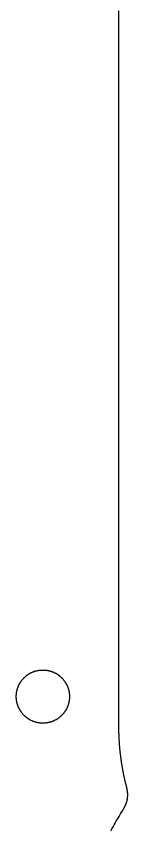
# Model space of a CAD drawing. Extents: x 0 to 154, y 0 to 134.
# Drawn here: x 122.39 to 126.79, y 66.96 to 99.09 of the extents above; entities that cross this region are included whole.
import ezdxf

# ---------------------------------------------------------------- set-up
doc = ezdxf.new("R2010")
doc.units = 0
doc.layers.add('CONTOUR', color=7, linetype='CONTINUOUS')
doc.layers.add('LAYER_1', color=7, linetype='CONTINUOUS')

# ---------------------------------------------------------------- blocks, each defined once
blk = doc.blocks.new('BLOCK_2')
at = {"layer": 'LAYER_1', "color": 7}
for points in [[(357.393, 189.607, 0), (357.528, 189.842, 0), (357.658, 190.067, 0), (357.783, 190.284, 0), (357.903, 190.49, 0), (358.016, 190.687, 0), (358.124, 190.874, 0), (358.226, 191.05, 0), (358.322, 191.216, 0), (358.411, 191.371, 0), (358.494, 191.514, 0), (358.569, 191.645, 0), (358.638, 191.765, 0), (358.7, 191.872, 0), (358.755, 191.967, 0), (358.802, 192.048, 0), (358.842, 192.117, 0), (358.874, 192.172, 0), (358.897, 192.213, 0), (358.913, 192.24, 0), (358.92, 192.253, 0), (358.928, 192.267, 0), (358.94, 192.288, 0), (358.952, 192.309, 0), (358.963, 192.329, 0), (358.974, 192.35, 0), (358.985, 192.371, 0), (358.996, 192.392, 0), (359.006, 192.413, 0), (359.016, 192.435, 0), (359.027, 192.456, 0), (359.037, 192.477, 0), (359.046, 192.499, 0), (359.056, 192.52, 0), (359.065, 192.542, 0), (359.074, 192.563, 0), (359.083, 192.585, 0), (359.092, 192.606, 0), (359.101, 192.628, 0), (359.109, 192.65, 0), (359.117, 192.672, 0), (359.125, 192.694, 0), (359.133, 192.716, 0), (359.141, 192.738, 0), (359.148, 192.76, 0), (359.156, 192.782, 0), (359.163, 192.804, 0), (359.17, 192.827, 0), (359.176, 192.849, 0), (359.183, 192.871, 0), (359.189, 192.894, 0), (359.195, 192.916, 0), (359.201, 192.939, 0), (359.207, 192.961, 0), (359.212, 192.984, 0), (359.218, 193.006, 0), (359.223, 193.029, 0), (359.228, 193.052, 0), (359.233, 193.075, 0), (359.237, 193.097, 0), (359.242, 193.12, 0), (359.246, 193.143, 0), (359.25, 193.166, 0), (359.254, 193.189, 0), (359.258, 193.212, 0), (359.261, 193.235, 0), (359.265, 193.258, 0), (359.268, 193.281, 0), (359.271, 193.304, 0), (359.273, 193.327, 0), (359.276, 193.35, 0), (359.278, 193.373, 0), (359.281, 193.396, 0), (359.283, 193.419, 0), (359.285, 193.443, 0), (359.286, 193.466, 0), (359.288, 193.489, 0), (359.289, 193.512, 0), (359.29, 193.536, 0), (359.291, 193.559, 0), (359.292, 193.582, 0), (359.292, 193.605, 0), (359.293, 193.629, 0), (359.293, 193.652, 0), (359.293, 193.675, 0), (359.293, 193.699, 0), (359.292, 193.722, 0), (359.292, 193.745, 0), (359.291, 193.769, 0), (359.29, 193.792, 0), (359.289, 193.816, 0), (359.288, 193.839, 0), (359.286, 193.862, 0), (359.285, 193.886, 0), (359.283, 193.909, 0), (359.281, 193.932, 0), (359.279, 193.956, 0), (359.276, 193.979, 0), (359.274, 194.002, 0), (359.271, 194.026, 0), (359.268, 194.049, 0), (359.265, 194.072, 0), (359.262, 194.096, 0), (359.258, 194.119, 0), (359.255, 194.142, 0), (359.251, 194.166, 0), (359.247, 194.189, 0), (359.243, 194.212, 0), (359.238, 194.235, 0), (359.234, 194.258, 0), (359.229, 194.282, 0), (359.224, 194.305, 0), (359.219, 194.328, 0), (359.214, 194.351, 0), (359.209, 194.374, 0), (359.203, 194.397, 0), (359.197, 194.42, 0), (359.191, 194.443, 0), (359.175, 194.505, 0), (359.157, 194.575, 0), (359.139, 194.644, 0), (359.122, 194.714, 0), (359.104, 194.783, 0), (359.087, 194.852, 0), (359.07, 194.922, 0), (359.053, 194.991, 0), (359.036, 195.061, 0), (359.02, 195.13, 0), (359.004, 195.2, 0), (358.988, 195.27, 0), (358.972, 195.339, 0), (358.956, 195.409, 0), (358.94, 195.479, 0), (358.925, 195.548, 0), (358.91, 195.618, 0), (358.895, 195.688, 0), (358.88, 195.758, 0), (358.865, 195.827, 0), (358.851, 195.897, 0), (358.837, 195.967, 0), (358.823, 196.037, 0), (358.809, 196.107, 0), (358.795, 196.177, 0), (358.782, 196.247, 0), (358.768, 196.317, 0), (358.755, 196.387, 0), (358.742, 196.457, 0), (358.729, 196.527, 0), (358.717, 196.597, 0), (358.704, 196.668, 0), (358.692, 196.738, 0), (358.68, 196.808, 0), (358.668, 196.878, 0), (358.657, 196.949, 0), (358.645, 197.019, 0), (358.634, 197.089, 0), (358.623, 197.16, 0), (358.612, 197.23, 0), (358.601, 197.301, 0), (358.591, 197.371, 0), (358.581, 197.442, 0), (358.57, 197.512, 0), (358.56, 197.583, 0), (358.551, 197.653, 0), (358.541, 197.724, 0), (358.532, 197.795, 0), (358.523, 197.865, 0), (358.514, 197.936, 0), (358.505, 198.007, 0), (358.496, 198.078, 0), (358.488, 198.149, 0), (358.479, 198.22, 0), (358.471, 198.291, 0), (358.463, 198.362, 0), (358.456, 198.433, 0), (358.448, 198.504, 0), (358.441, 198.575, 0), (358.434, 198.646, 0), (358.427, 198.717, 0), (358.42, 198.788, 0), (358.414, 198.859, 0), (358.407, 198.931, 0), (358.401, 199.002, 0), (358.395, 199.073, 0), (358.389, 199.144, 0), (358.384, 199.216, 0), (358.378, 199.287, 0), (358.373, 199.359, 0), (358.368, 199.43, 0), (358.363, 199.502, 0), (358.358, 199.573, 0), (358.354, 199.645, 0), (358.35, 199.717, 0), (358.346, 199.788, 0), (358.342, 199.86, 0), (358.338, 199.932, 0), (358.334, 200.004, 0), (358.331, 200.076, 0), (358.328, 200.148, 0), (358.325, 200.22, 0), (358.322, 200.291, 0), (358.32, 200.364, 0), (358.317, 200.436, 0), (358.315, 200.508, 0), (358.313, 200.58, 0), (358.311, 200.652, 0), (358.31, 200.724, 0), (358.308, 200.796, 0), (358.307, 200.869, 0), (358.306, 200.941, 0), (358.305, 201.014, 0), (358.305, 201.086, 0), (358.304, 201.158, 0), (358.304, 201.231, 0), (358.304, 201.3, 0), (358.304, 201.349, 0), (358.304, 201.486, 0), (358.304, 201.709, 0), (358.304, 202.015, 0), (358.304, 202.404, 0), (358.304, 202.874, 0), (358.304, 203.421, 0), (358.304, 204.046, 0), (358.304, 204.745, 0), (358.304, 205.517, 0), (358.304, 206.36, 0), (358.304, 207.273, 0), (358.304, 208.252, 0), (358.304, 209.298, 0), (358.304, 210.406, 0), (358.304, 211.577, 0), (358.304, 212.808, 0), (358.304, 214.097, 0), (358.304, 215.442, 0), (358.304, 216.841, 0), (358.304, 218.293, 0), (358.304, 219.795, 0), (358.304, 221.347, 0), (358.304, 222.945, 0), (358.304, 224.589, 0), (358.304, 226.276, 0), (358.304, 228.004, 0), (358.304, 229.772, 0), (358.304, 231.577, 0), (358.304, 233.418, 0), (358.304, 235.294, 0), (358.304, 237.201, 0), (358.304, 239.139, 0), (358.304, 241.105, 0), (358.304, 243.098, 0), (358.304, 245.115, 0), (358.304, 247.156, 0), (358.304, 249.217, 0), (358.304, 251.298, 0), (358.304, 253.396, 0), (358.304, 255.509, 0), (358.304, 257.636, 0), (358.304, 259.775, 0), (358.304, 261.924, 0), (358.304, 264.08, 0), (358.304, 266.243, 0), (358.304, 268.411, 0), (358.304, 270.58, 0), (358.304, 272.751, 0), (358.304, 274.92, 0), (358.304, 277.086, 0), (358.304, 279.247, 0), (358.304, 281.402, 0)], [(352.775, 204.649, 0), (352.775, 204.602, 0), (352.774, 204.555, 0), (352.772, 204.508, 0), (352.77, 204.461, 0), (352.766, 204.414, 0), (352.762, 204.368, 0), (352.758, 204.321, 0), (352.752, 204.275, 0), (352.746, 204.229, 0), (352.739, 204.184, 0), (352.732, 204.138, 0), (352.723, 204.093, 0), (352.715, 204.048, 0), (352.705, 204.003, 0), (352.695, 203.959, 0), (352.684, 203.915, 0), (352.673, 203.871, 0), (352.66, 203.827, 0), (352.648, 203.784, 0), (352.634, 203.741, 0), (352.62, 203.698, 0), (352.605, 203.655, 0), (352.59, 203.613, 0), (352.574, 203.571, 0), (352.558, 203.53, 0), (352.54, 203.488, 0), (352.523, 203.447, 0), (352.504, 203.407, 0), (352.485, 203.366, 0), (352.466, 203.326, 0), (352.446, 203.287, 0), (352.425, 203.247, 0), (352.404, 203.208, 0), (352.382, 203.17, 0), (352.36, 203.131, 0), (352.337, 203.093, 0), (352.313, 203.056, 0), (352.289, 203.019, 0), (352.265, 202.982, 0), (352.24, 202.946, 0), (352.214, 202.91, 0), (352.188, 202.874, 0), (352.161, 202.839, 0), (352.134, 202.804, 0), (352.107, 202.77, 0), (352.078, 202.736, 0), (352.05, 202.702, 0), (352.021, 202.669, 0), (351.991, 202.636, 0), (351.961, 202.604, 0), (351.931, 202.573, 0), (351.9, 202.541, 0), (351.868, 202.51, 0), (351.836, 202.48, 0), (351.804, 202.45, 0), (351.771, 202.421, 0), (351.738, 202.392, 0), (351.704, 202.363, 0), (351.67, 202.335, 0), (351.636, 202.308, 0), (351.601, 202.281, 0), (351.566, 202.254, 0), (351.53, 202.228, 0), (351.494, 202.203, 0), (351.457, 202.178, 0), (351.421, 202.154, 0), (351.383, 202.13, 0), (351.346, 202.106, 0), (351.308, 202.084, 0), (351.269, 202.061, 0), (351.231, 202.04, 0), (351.192, 202.019, 0), (351.152, 201.998, 0), (351.112, 201.978, 0), (351.072, 201.959, 0), (351.032, 201.94, 0), (350.991, 201.922, 0), (350.95, 201.904, 0), (350.909, 201.887, 0), (350.867, 201.871, 0), (350.825, 201.855, 0), (350.783, 201.84, 0), (350.74, 201.825, 0), (350.697, 201.812, 0), (350.654, 201.798, 0), (350.611, 201.786, 0), (350.567, 201.774, 0), (350.523, 201.762, 0), (350.479, 201.752, 0), (350.434, 201.742, 0), (350.389, 201.732, 0), (350.344, 201.724, 0), (350.299, 201.716, 0), (350.254, 201.708, 0), (350.208, 201.702, 0), (350.162, 201.696, 0), (350.116, 201.69, 0), (350.07, 201.686, 0), (350.023, 201.682, 0), (349.977, 201.679, 0), (349.93, 201.677, 0), (349.883, 201.675, 0), (349.835, 201.674, 0), (349.788, 201.674, 0), (349.741, 201.674, 0), (349.693, 201.676, 0), (349.646, 201.678, 0), (349.599, 201.68, 0), (349.553, 201.684, 0), (349.506, 201.688, 0), (349.46, 201.693, 0), (349.414, 201.699, 0), (349.368, 201.705, 0), (349.322, 201.712, 0), (349.277, 201.719, 0), (349.232, 201.728, 0), (349.187, 201.737, 0), (349.142, 201.747, 0), (349.098, 201.757, 0), (349.054, 201.768, 0), (349.01, 201.78, 0), (348.966, 201.792, 0), (348.923, 201.805, 0), (348.88, 201.818, 0), (348.837, 201.833, 0), (348.795, 201.847, 0), (348.753, 201.863, 0), (348.711, 201.879, 0), (348.669, 201.896, 0), (348.628, 201.913, 0), (348.587, 201.931, 0), (348.546, 201.949, 0), (348.506, 201.968, 0), (348.466, 201.988, 0), (348.426, 202.008, 0), (348.387, 202.029, 0), (348.348, 202.051, 0), (348.31, 202.072, 0), (348.272, 202.095, 0), (348.234, 202.118, 0), (348.196, 202.142, 0), (348.159, 202.166, 0), (348.122, 202.19, 0), (348.086, 202.216, 0), (348.05, 202.241, 0), (348.015, 202.267, 0), (347.98, 202.294, 0), (347.945, 202.321, 0), (347.911, 202.349, 0), (347.877, 202.377, 0), (347.843, 202.406, 0), (347.81, 202.435, 0), (347.778, 202.465, 0), (347.746, 202.495, 0), (347.714, 202.526, 0), (347.683, 202.557, 0), (347.652, 202.588, 0), (347.622, 202.62, 0), (347.592, 202.653, 0), (347.562, 202.686, 0), (347.534, 202.719, 0), (347.505, 202.753, 0), (347.477, 202.787, 0), (347.45, 202.821, 0), (347.423, 202.856, 0), (347.397, 202.892, 0), (347.371, 202.928, 0), (347.346, 202.964, 0), (347.321, 203, 0), (347.296, 203.037, 0), (347.273, 203.075, 0), (347.25, 203.112, 0), (347.227, 203.15, 0), (347.205, 203.189, 0), (347.183, 203.228, 0), (347.162, 203.267, 0), (347.142, 203.306, 0), (347.122, 203.346, 0), (347.103, 203.386, 0), (347.084, 203.427, 0), (347.066, 203.468, 0), (347.049, 203.509, 0), (347.032, 203.55, 0), (347.016, 203.592, 0), (347, 203.634, 0), (346.985, 203.677, 0), (346.971, 203.719, 0), (346.957, 203.762, 0), (346.944, 203.806, 0), (346.931, 203.849, 0), (346.919, 203.893, 0), (346.908, 203.937, 0), (346.898, 203.981, 0), (346.888, 204.026, 0), (346.879, 204.071, 0), (346.87, 204.116, 0), (346.862, 204.161, 0), (346.855, 204.206, 0), (346.849, 204.252, 0), (346.843, 204.298, 0), (346.838, 204.344, 0), (346.833, 204.391, 0), (346.83, 204.437, 0), (346.827, 204.484, 0), (346.825, 204.531, 0), (346.823, 204.578, 0), (346.822, 204.626, 0), (346.822, 204.673, 0), (346.823, 204.721, 0), (346.825, 204.768, 0), (346.827, 204.815, 0), (346.83, 204.861, 0), (346.833, 204.908, 0), (346.838, 204.954, 0), (346.843, 205.001, 0), (346.849, 205.047, 0), (346.855, 205.092, 0), (346.862, 205.138, 0), (346.87, 205.183, 0), (346.879, 205.228, 0), (346.888, 205.273, 0), (346.898, 205.318, 0), (346.908, 205.362, 0), (346.919, 205.406, 0), (346.931, 205.45, 0), (346.944, 205.493, 0), (346.957, 205.537, 0), (346.971, 205.58, 0), (346.985, 205.622, 0), (347, 205.665, 0), (347.016, 205.707, 0), (347.032, 205.748, 0), (347.049, 205.79, 0), (347.066, 205.831, 0), (347.084, 205.872, 0), (347.103, 205.912, 0), (347.122, 205.953, 0), (347.142, 205.993, 0), (347.162, 206.032, 0), (347.183, 206.071, 0), (347.205, 206.11, 0), (347.227, 206.148, 0), (347.25, 206.187, 0), (347.273, 206.224, 0), (347.296, 206.262, 0), (347.321, 206.299, 0), (347.346, 206.335, 0), (347.371, 206.371, 0), (347.397, 206.407, 0), (347.423, 206.443, 0), (347.45, 206.478, 0), (347.477, 206.512, 0), (347.505, 206.546, 0), (347.534, 206.58, 0), (347.562, 206.613, 0), (347.592, 206.646, 0), (347.622, 206.679, 0), (347.652, 206.711, 0), (347.683, 206.742, 0), (347.714, 206.773, 0), (347.746, 206.804, 0), (347.778, 206.834, 0), (347.81, 206.864, 0), (347.843, 206.893, 0), (347.877, 206.922, 0), (347.911, 206.95, 0), (347.945, 206.978, 0), (347.98, 207.005, 0), (348.015, 207.032, 0), (348.05, 207.058, 0), (348.086, 207.084, 0), (348.122, 207.109, 0), (348.159, 207.133, 0), (348.196, 207.158, 0), (348.234, 207.181, 0), (348.272, 207.204, 0), (348.31, 207.227, 0), (348.348, 207.249, 0), (348.387, 207.27, 0), (348.426, 207.291, 0), (348.466, 207.311, 0), (348.506, 207.331, 0), (348.546, 207.35, 0), (348.587, 207.368, 0), (348.628, 207.386, 0), (348.669, 207.404, 0), (348.711, 207.42, 0), (348.753, 207.436, 0), (348.795, 207.452, 0), (348.837, 207.467, 0), (348.88, 207.481, 0), (348.923, 207.494, 0), (348.966, 207.507, 0), (349.01, 207.52, 0), (349.054, 207.531, 0), (349.098, 207.542, 0), (349.142, 207.553, 0), (349.187, 207.562, 0), (349.232, 207.571, 0), (349.277, 207.58, 0), (349.322, 207.587, 0), (349.368, 207.594, 0), (349.414, 207.601, 0), (349.46, 207.606, 0), (349.506, 207.611, 0), (349.553, 207.615, 0), (349.599, 207.619, 0), (349.646, 207.622, 0), (349.693, 207.624, 0), (349.741, 207.625, 0), (349.788, 207.625, 0), (349.835, 207.625, 0), (349.883, 207.624, 0), (349.93, 207.623, 0), (349.977, 207.62, 0), (350.023, 207.617, 0), (350.07, 207.613, 0), (350.116, 207.609, 0), (350.162, 207.604, 0), (350.208, 207.598, 0), (350.254, 207.591, 0), (350.299, 207.584, 0), (350.344, 207.576, 0), (350.389, 207.567, 0), (350.434, 207.558, 0), (350.479, 207.548, 0), (350.523, 207.537, 0), (350.567, 207.526, 0), (350.611, 207.514, 0), (350.654, 207.501, 0), (350.697, 207.488, 0), (350.74, 207.474, 0), (350.783, 207.459, 0), (350.825, 207.444, 0), (350.867, 207.428, 0), (350.909, 207.412, 0), (350.95, 207.395, 0), (350.991, 207.377, 0), (351.032, 207.359, 0), (351.072, 207.34, 0), (351.112, 207.321, 0), (351.152, 207.301, 0), (351.192, 207.28, 0), (351.231, 207.259, 0), (351.269, 207.238, 0), (351.308, 207.216, 0), (351.346, 207.193, 0), (351.383, 207.169, 0), (351.421, 207.146, 0), (351.457, 207.121, 0), (351.494, 207.096, 0), (351.53, 207.071, 0), (351.566, 207.045, 0), (351.601, 207.018, 0), (351.636, 206.991, 0), (351.67, 206.964, 0), (351.704, 206.936, 0), (351.738, 206.907, 0), (351.771, 206.878, 0), (351.804, 206.849, 0), (351.836, 206.819, 0), (351.868, 206.789, 0), (351.9, 206.758, 0), (351.931, 206.727, 0), (351.961, 206.695, 0), (351.991, 206.663, 0), (352.021, 206.63, 0), (352.05, 206.597, 0), (352.078, 206.563, 0), (352.107, 206.529, 0), (352.134, 206.495, 0), (352.161, 206.46, 0), (352.188, 206.425, 0), (352.214, 206.389, 0), (352.24, 206.353, 0), (352.265, 206.317, 0), (352.289, 206.28, 0), (352.313, 206.243, 0), (352.337, 206.205, 0), (352.36, 206.168, 0), (352.382, 206.129, 0), (352.404, 206.091, 0), (352.425, 206.052, 0), (352.446, 206.012, 0), (352.466, 205.973, 0), (352.485, 205.933, 0), (352.504, 205.892, 0), (352.523, 205.852, 0), (352.54, 205.811, 0), (352.558, 205.769, 0), (352.574, 205.728, 0), (352.59, 205.686, 0), (352.605, 205.643, 0), (352.62, 205.601, 0), (352.634, 205.558, 0), (352.648, 205.515, 0), (352.66, 205.472, 0), (352.673, 205.428, 0), (352.684, 205.384, 0), (352.695, 205.34, 0), (352.705, 205.295, 0), (352.715, 205.251, 0), (352.723, 205.206, 0), (352.732, 205.161, 0), (352.739, 205.115, 0), (352.746, 205.07, 0), (352.752, 205.024, 0), (352.758, 204.978, 0), (352.762, 204.931, 0), (352.766, 204.885, 0), (352.77, 204.838, 0), (352.772, 204.791, 0), (352.774, 204.744, 0), (352.775, 204.697, 0), (352.775, 204.649, 0)]]:
    blk.add_polyline3d(points, dxfattribs=at)

msp = doc.modelspace()

# ---------------------------------------------------------------- block references
at = {"layer": 'CONTOUR', "xscale": 0.352877026833118, "yscale": 0.352877026833118, "zscale": 0.352877026833118}
msp.add_blockref('BLOCK_2', (0, 0), dxfattribs=at)

doc.saveas('drawing.dxf')
